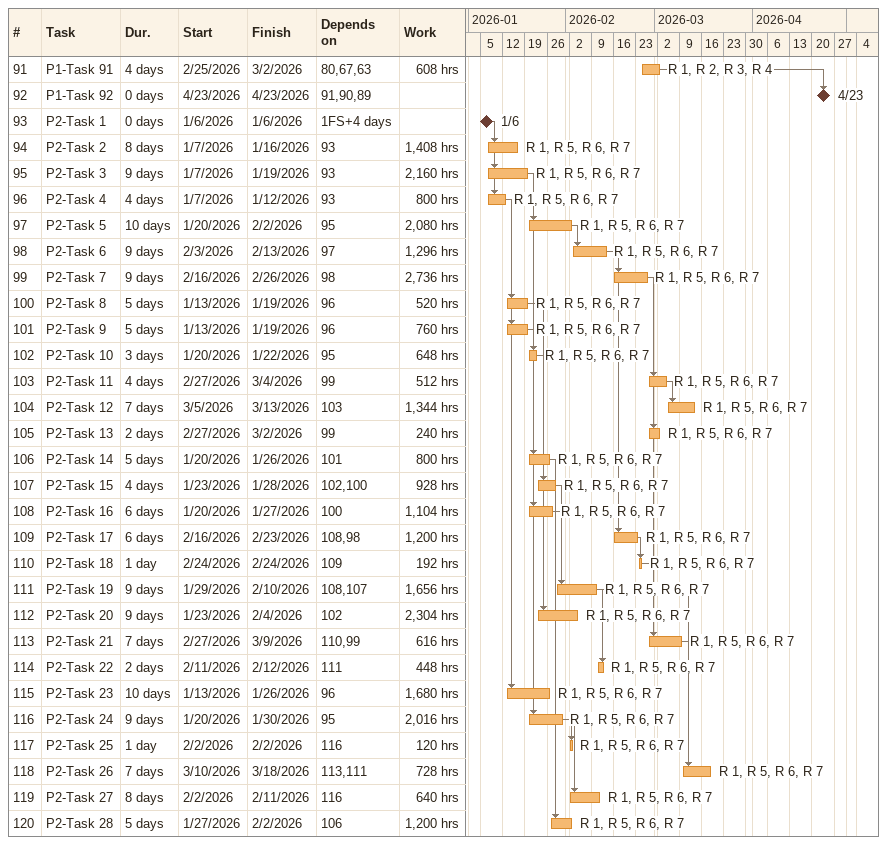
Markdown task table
| ID | Task | Duration | Start | Finish | Predecessors | Resources | Work (h) |
|---|---|---|---|---|---|---|---|
| 91 | P1-Task 91 | 4d | 2026-02-25 | 2026-03-02 | 80, 67, 63 | R 1, R 2, R 3, R 4 | 608 |
| 92 | P1-Task 92 | 0d | 2026-04-23 | 2026-04-23 | 91, 90, 89 |  |  |
| 93 | P2-Task 1 | 0d | 2026-01-06 | 2026-01-06 | 1FS+4d |  |  |
| 94 | P2-Task 2 | 8d | 2026-01-07 | 2026-01-16 | 93 | R 1, R 5, R 6, R 7 | 1408 |
| 95 | P2-Task 3 | 9d | 2026-01-07 | 2026-01-19 | 93 | R 1, R 5, R 6, R 7 | 2160 |
| 96 | P2-Task 4 | 4d | 2026-01-07 | 2026-01-12 | 93 | R 1, R 5, R 6, R 7 | 800 |
| 97 | P2-Task 5 | 10d | 2026-01-20 | 2026-02-02 | 95 | R 1, R 5, R 6, R 7 | 2080 |
| 98 | P2-Task 6 | 9d | 2026-02-03 | 2026-02-13 | 97 | R 1, R 5, R 6, R 7 | 1296 |
| 99 | P2-Task 7 | 9d | 2026-02-16 | 2026-02-26 | 98 | R 1, R 5, R 6, R 7 | 2736 |
| 100 | P2-Task 8 | 5d | 2026-01-13 | 2026-01-19 | 96 | R 1, R 5, R 6, R 7 | 520 |
| 101 | P2-Task 9 | 5d | 2026-01-13 | 2026-01-19 | 96 | R 1, R 5, R 6, R 7 | 760 |
| 102 | P2-Task 10 | 3d | 2026-01-20 | 2026-01-22 | 95 | R 1, R 5, R 6, R 7 | 648 |
| 103 | P2-Task 11 | 4d | 2026-02-27 | 2026-03-04 | 99 | R 1, R 5, R 6, R 7 | 512 |
| 104 | P2-Task 12 | 7d | 2026-03-05 | 2026-03-13 | 103 | R 1, R 5, R 6, R 7 | 1344 |
| 105 | P2-Task 13 | 2d | 2026-02-27 | 2026-03-02 | 99 | R 1, R 5, R 6, R 7 | 240 |
| 106 | P2-Task 14 | 5d | 2026-01-20 | 2026-01-26 | 101 | R 1, R 5, R 6, R 7 | 800 |
| 107 | P2-Task 15 | 4d | 2026-01-23 | 2026-01-28 | 102, 100 | R 1, R 5, R 6, R 7 | 928 |
| 108 | P2-Task 16 | 6d | 2026-01-20 | 2026-01-27 | 100 | R 1, R 5, R 6, R 7 | 1104 |
| 109 | P2-Task 17 | 6d | 2026-02-16 | 2026-02-23 | 108, 98 | R 1, R 5, R 6, R 7 | 1200 |
| 110 | P2-Task 18 | 1d | 2026-02-24 | 2026-02-24 | 109 | R 1, R 5, R 6, R 7 | 192 |
| 111 | P2-Task 19 | 9d | 2026-01-29 | 2026-02-10 | 108, 107 | R 1, R 5, R 6, R 7 | 1656 |
| 112 | P2-Task 20 | 9d | 2026-01-23 | 2026-02-04 | 102 | R 1, R 5, R 6, R 7 | 2304 |
| 113 | P2-Task 21 | 7d | 2026-02-27 | 2026-03-09 | 110, 99 | R 1, R 5, R 6, R 7 | 616 |
| 114 | P2-Task 22 | 2d | 2026-02-11 | 2026-02-12 | 111 | R 1, R 5, R 6, R 7 | 448 |
| 115 | P2-Task 23 | 10d | 2026-01-13 | 2026-01-26 | 96 | R 1, R 5, R 6, R 7 | 1680 |
| 116 | P2-Task 24 | 9d | 2026-01-20 | 2026-01-30 | 95 | R 1, R 5, R 6, R 7 | 2016 |
| 117 | P2-Task 25 | 1d | 2026-02-02 | 2026-02-02 | 116 | R 1, R 5, R 6, R 7 | 120 |
| 118 | P2-Task 26 | 7d | 2026-03-10 | 2026-03-18 | 113, 111 | R 1, R 5, R 6, R 7 | 728 |
| 119 | P2-Task 27 | 8d | 2026-02-02 | 2026-02-11 | 116 | R 1, R 5, R 6, R 7 | 640 |
| 120 | P2-Task 28 | 5d | 2026-01-27 | 2026-02-02 | 106 | R 1, R 5, R 6, R 7 | 1200 |
